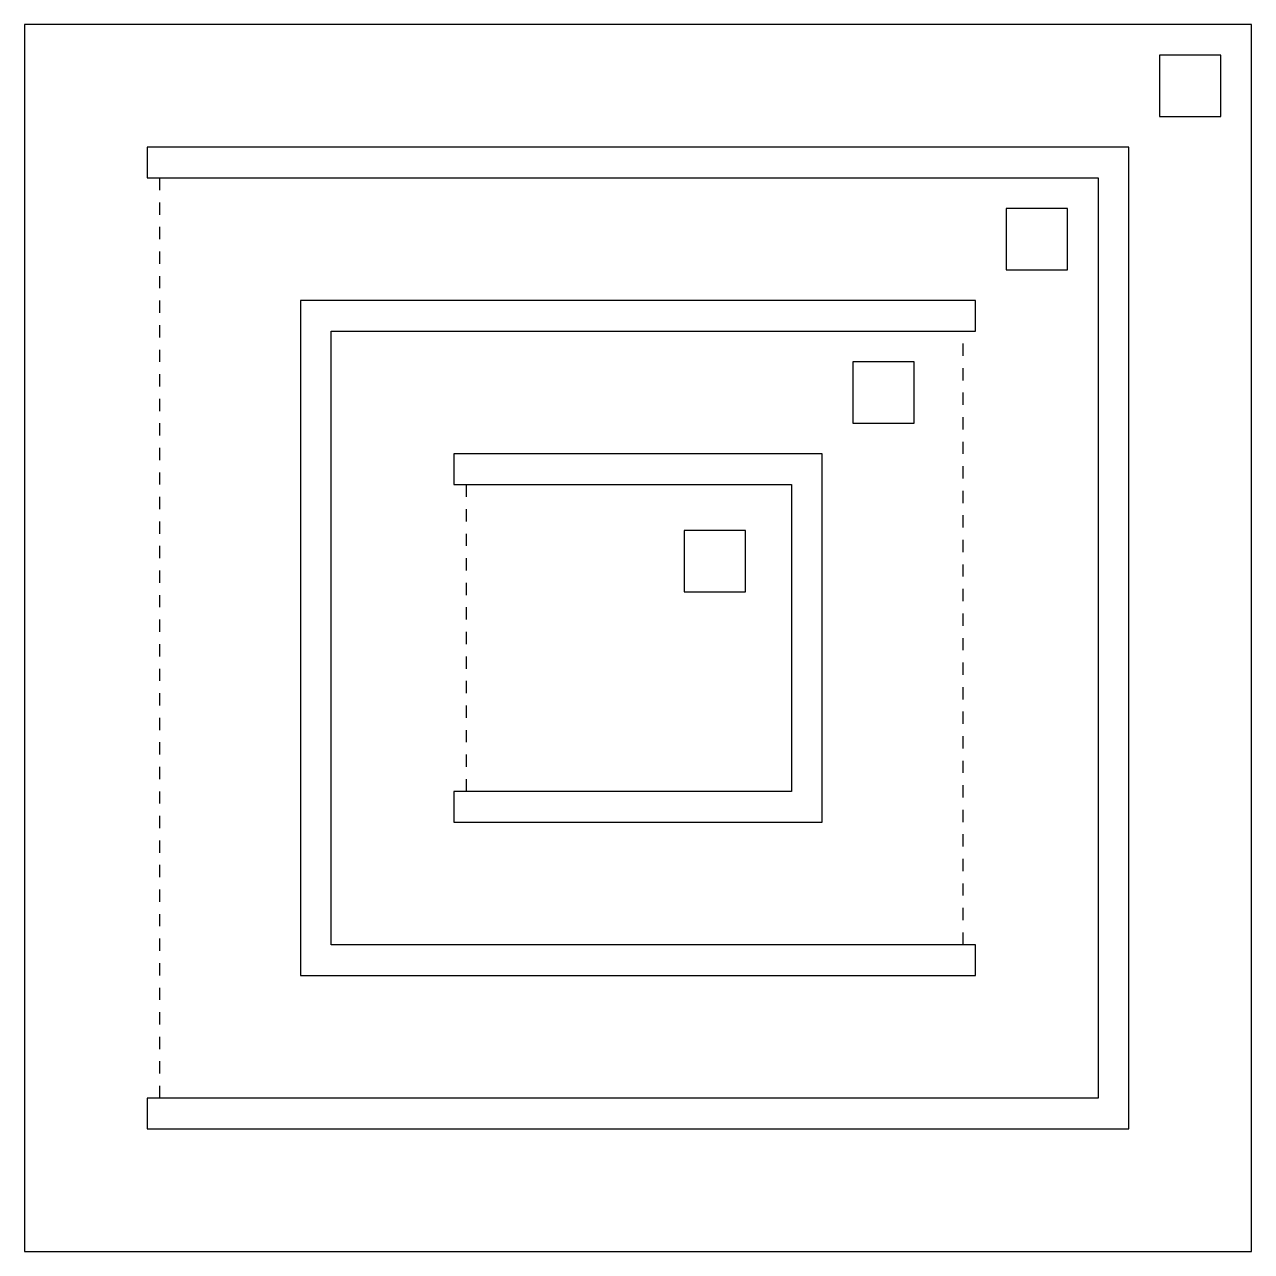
# Model space of a CAD drawing. Header units: millimetres. Extents: x -100 to 100, y -100 to 100.
import ezdxf

# ---------------------------------------------------------------- set-up
doc = ezdxf.new("R2010")
doc.units = ezdxf.units.MM
doc.linetypes.add('DOT', pattern=[4, 2, -2])
doc.layers.get('0').update_dxf_attribs({"color": 250, "linetype": 'CONTINUOUS'})
doc.layers.add('Bend', color=94, linetype='DOT')

msp = doc.modelspace()

# ---------------------------------------------------------------- linework, layer by layer
for points in [[(-100, -100), (100, -100), (100, 100), (-100, 100)], [(85, 85), (95, 85), (95, 95), (85, 95)], [(-80, -75), (-80, -80), (80, -80), (80, 80), (-80, 80), (-80, 75), (75, 75), (75, -75)], [(60, 60), (70, 60), (70, 70), (60, 70)], [(55, 50), (55, 55), (-55, 55), (-55, -55), (55, -55), (55, -50), (-50, -50), (-50, 50)], [(35, 35), (45, 35), (45, 45), (35, 45)], [(-30, -25), (-30, -30), (30, -30), (30, 30), (-30, 30), (-30, 25), (25, 25), (25, -25)], [(7.5, 7.5), (17.5, 7.5), (17.5, 17.5), (7.5, 17.5)]]:
    msp.add_lwpolyline(points, close=True)
at = {"layer": 'Bend'}
for p, q in [((-78, 75), (-78, -75)), ((53, -50), (53, 50)), ((-28, 25), (-28, -25))]:
    msp.add_line(p, q, dxfattribs=at)

doc.saveas('drawing.dxf')
